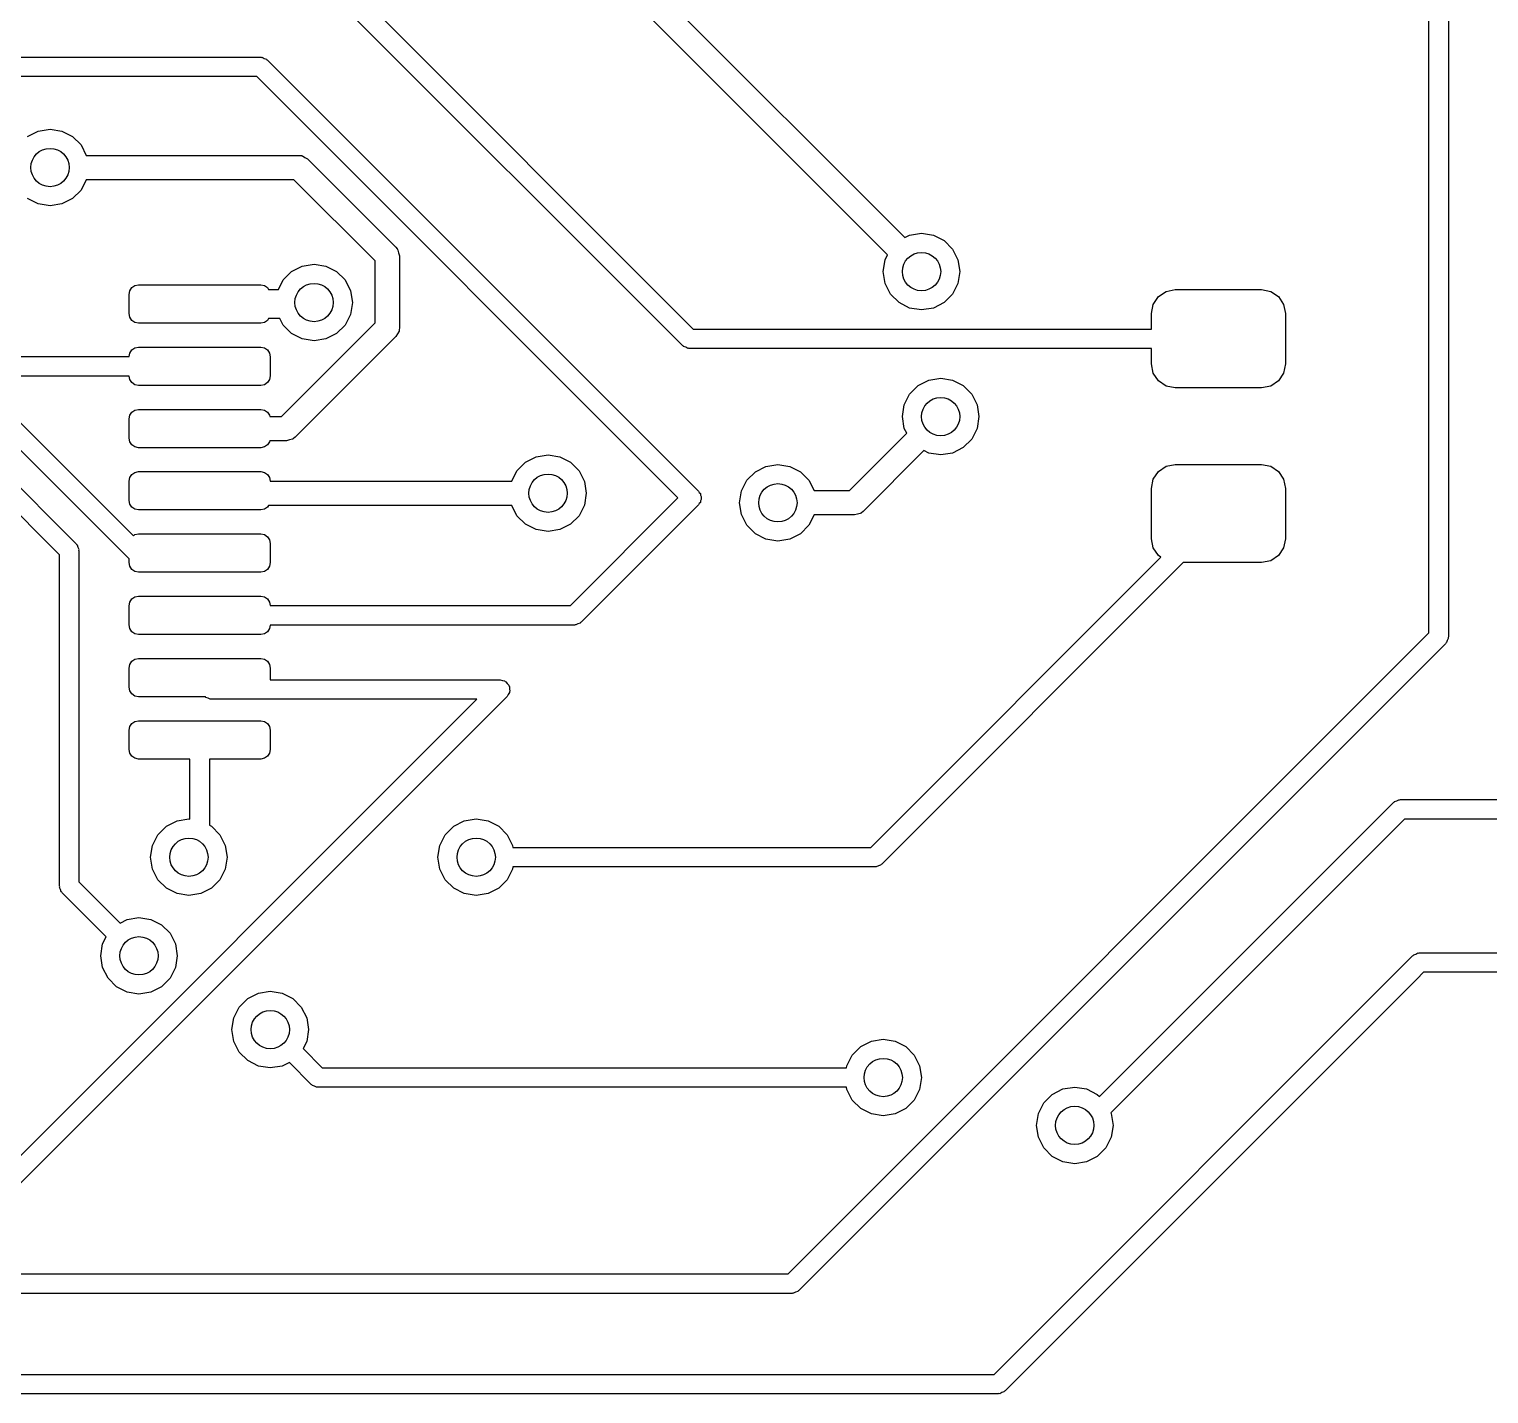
# Model space of a CAD drawing. Extents: x 98.9 to 195.6, y -145.3 to -49.1.
# Drawn here: x 138.08 to 153.32, y -94.6 to -80.36 of the extents above; entities that cross this region are included whole.
import ezdxf

# ---------------------------------------------------------------- set-up
doc = ezdxf.new("R2010")
doc.units = 0
doc.layers.add('BLACK', color=7, linetype='CONTINUOUS')

msp = doc.modelspace()

# ---------------------------------------------------------------- linework, layer by layer
at = {"layer": 'BLACK', "linetype": 'CONTINUOUS'}
for p, q in [((131.746, -70.2148), (145.017, -83.4859)), ((144.903, -83.6593), (131.602, -70.3585)), ((140.127, -75.4338), (147.225, -82.532)), ((147.046, -82.7116), (139.91, -75.5762)), ((152.698, -86.6579), (152.698, -79.6421)), ((152.902, -79.6), (152.902, -86.7)), ((132.75, -80.6484), (140.5, -80.6484)), ((140.5, -80.6484), (140.508, -80.6509)), ((140.508, -80.6509), (140.516, -80.6497)), ((140.516, -80.6497), (140.537, -80.6605)), ((140.537, -80.6605), (140.56, -80.6678)), ((140.56, -80.6678), (140.565, -80.6744)), ((140.565, -80.6744), (140.572, -80.6782)), ((140.572, -80.6782), (145.072, -85.1782)), ((140.458, -80.8516), (132.792, -80.8516)), ((144.856, -85.25), (140.458, -80.8516)), ((138.065, -81.4764), (138.176, -81.4196)), ((138.176, -81.4196), (138.3, -81.4)), ((138.3, -81.4), (138.424, -81.4196)), ((138.424, -81.4196), (138.535, -81.4764)), ((138.535, -81.4764), (138.624, -81.5649)), ((138.624, -81.5649), (138.679, -81.673)), ((138.679, -81.673), (140.9, -81.673)), ((140.9, -81.673), (140.922, -81.6762)), ((140.922, -81.6762), (140.927, -81.6759)), ((140.927, -81.6759), (140.929, -81.6772)), ((140.929, -81.6772), (140.936, -81.6781)), ((140.936, -81.6781), (140.962, -81.6951)), ((140.962, -81.6951), (140.99, -81.7102)), ((140.99, -81.7102), (141.912, -82.6321)), ((135.454, -81.9282), (139.17, -85.644)), ((138.679, -81.927), (138.624, -82.0351)), ((140.847, -81.927), (138.679, -81.927)), ((141.695, -82.7745), (140.847, -81.927)), ((139.125, -85.8866), (135.34, -82.1016)), ((138.176, -82.1804), (138.065, -82.1236)), ((138.535, -82.1236), (138.424, -82.1804)), ((138.624, -82.0351), (138.535, -82.1236)), ((138.3, -82.2), (138.176, -82.1804)), ((138.424, -82.1804), (138.3, -82.2)), ((147.225, -82.532), (147.276, -82.506)), ((147.276, -82.506), (147.4, -82.4864)), ((147.4, -82.4864), (147.524, -82.506)), ((147.524, -82.506), (147.635, -82.5628)), ((147.635, -82.5628), (147.724, -82.6513)), ((141.912, -82.6321), (141.925, -82.6503)), ((141.925, -82.6503), (141.929, -82.6533)), ((141.929, -82.6533), (141.93, -82.6559)), ((141.93, -82.6559), (141.933, -82.6611)), ((141.933, -82.6611), (141.94, -82.6918)), ((141.94, -82.6918), (141.949, -82.7219)), ((141.949, -82.7219), (141.949, -83.4728)), ((147.02, -82.7628), (147.046, -82.7116)), ((147.724, -82.6513), (147.78, -82.7628)), ((140.734, -82.9742), (140.822, -82.8857)), ((140.822, -82.8857), (140.934, -82.8289)), ((140.934, -82.8289), (141.057, -82.8093)), ((141.057, -82.8093), (141.181, -82.8289)), ((141.181, -82.8289), (141.292, -82.8857)), ((141.292, -82.8857), (141.381, -82.9742)), ((141.695, -83.4202), (141.695, -82.7745)), ((147, -82.8864), (147.02, -82.7628)), ((147.02, -83.01), (147, -82.8864)), ((147.78, -82.7628), (147.8, -82.8864)), ((147.8, -82.8864), (147.78, -83.01)), ((139.133, -83.0867), (139.154, -83.0543)), ((139.154, -83.0543), (139.187, -83.0326)), ((139.187, -83.0326), (139.225, -83.025)), ((139.225, -83.025), (140.5, -83.025)), ((140.5, -83.025), (140.538, -83.0326)), ((140.538, -83.0326), (140.571, -83.0543)), ((140.571, -83.0543), (140.583, -83.0726)), ((140.684, -83.0726), (140.734, -82.9742)), ((141.381, -82.9742), (141.438, -83.0857)), ((147.076, -83.1215), (147.02, -83.01)), ((147.78, -83.01), (147.724, -83.1215)), ((139.125, -83.125), (139.133, -83.0867)), ((139.125, -83.325), (139.125, -83.125)), ((140.583, -83.0726), (140.684, -83.0726)), ((141.438, -83.0857), (141.457, -83.2093)), ((141.457, -83.2093), (141.438, -83.3329)), ((147.165, -83.21), (147.076, -83.1215)), ((147.276, -83.2668), (147.165, -83.21)), ((147.635, -83.21), (147.524, -83.2668)), ((147.724, -83.1215), (147.635, -83.21)), ((149.819, -83.2293), (149.873, -83.1482)), ((149.873, -83.1482), (149.954, -83.094)), ((149.954, -83.094), (150.05, -83.075)), ((150.05, -83.075), (150.95, -83.075)), ((150.95, -83.075), (151.046, -83.094)), ((151.046, -83.094), (151.127, -83.1482)), ((151.127, -83.1482), (151.181, -83.2293)), ((139.133, -83.3633), (139.125, -83.325)), ((139.154, -83.3957), (139.133, -83.3633)), ((141.438, -83.3329), (141.381, -83.4444)), ((147.4, -83.2864), (147.276, -83.2668)), ((147.524, -83.2668), (147.4, -83.2864)), ((149.8, -83.325), (149.819, -83.2293)), ((149.8, -83.4859), (149.8, -83.325)), ((151.181, -83.2293), (151.2, -83.325)), ((151.2, -83.325), (151.2, -83.85)), ((139.187, -83.4174), (139.154, -83.3957)), ((139.225, -83.425), (139.187, -83.4174)), ((140.5, -83.425), (139.225, -83.425)), ((140.538, -83.4174), (140.5, -83.425)), ((140.571, -83.3957), (140.538, -83.4174)), ((140.583, -83.3774), (140.571, -83.3957)), ((140.7, -83.3774), (140.583, -83.3774)), ((140.734, -83.4444), (140.7, -83.3774)), ((140.717, -84.398), (141.695, -83.4202)), ((140.822, -83.5329), (140.734, -83.4444)), ((141.381, -83.4444), (141.292, -83.5329)), ((141.944, -83.5086), (141.927, -83.5351)), ((141.945, -83.5023), (141.944, -83.5086)), ((141.946, -83.4998), (141.945, -83.5023)), ((141.949, -83.4728), (141.946, -83.4953)), ((141.946, -83.4953), (141.946, -83.4998)), ((145.017, -83.4859), (149.8, -83.4859)), ((140.934, -83.5897), (140.822, -83.5329)), ((141.912, -83.5626), (140.86, -84.6148)), ((141.057, -83.6093), (140.934, -83.5897)), ((141.181, -83.5897), (141.057, -83.6093)), ((141.292, -83.5329), (141.181, -83.5897)), ((141.927, -83.5351), (141.912, -83.5626)), ((144.91, -83.6631), (144.903, -83.6593)), ((144.915, -83.6697), (144.91, -83.6631)), ((144.938, -83.677), (144.915, -83.6697)), ((137.869, -83.7734), (139.125, -83.7734)), ((139.125, -83.7734), (139.133, -83.7367)), ((139.133, -83.7367), (139.154, -83.7043)), ((139.154, -83.7043), (139.187, -83.6826)), ((139.187, -83.6826), (139.225, -83.675)), ((139.225, -83.675), (140.5, -83.675)), ((140.5, -83.675), (140.538, -83.6826)), ((140.538, -83.6826), (140.571, -83.7043)), ((140.571, -83.7043), (140.592, -83.7367)), ((140.592, -83.7367), (140.6, -83.775)), ((140.6, -83.775), (140.6, -83.975)), ((144.959, -83.6878), (144.938, -83.677)), ((144.967, -83.6866), (144.959, -83.6878)), ((144.975, -83.6891), (144.967, -83.6866)), ((149.8, -83.6891), (144.975, -83.6891)), ((149.8, -83.85), (149.8, -83.6891)), ((139.125, -83.9766), (137.827, -83.9766)), ((139.133, -84.0133), (139.125, -83.9766)), ((140.6, -83.975), (140.592, -84.0133)), ((149.819, -83.9457), (149.8, -83.85)), ((149.873, -84.0268), (149.819, -83.9457)), ((151.181, -83.9457), (151.127, -84.0268)), ((151.2, -83.85), (151.181, -83.9457)), ((139.154, -84.0457), (139.133, -84.0133)), ((139.187, -84.0674), (139.154, -84.0457)), ((139.225, -84.075), (139.187, -84.0674)), ((140.5, -84.075), (139.225, -84.075)), ((140.538, -84.0674), (140.5, -84.075)), ((140.571, -84.0457), (140.538, -84.0674)), ((140.592, -84.0133), (140.571, -84.0457)), ((147.276, -84.1649), (147.365, -84.0764)), ((147.365, -84.0764), (147.476, -84.0196)), ((147.476, -84.0196), (147.6, -84)), ((147.6, -84), (147.724, -84.0196)), ((147.724, -84.0196), (147.835, -84.0764)), ((147.835, -84.0764), (147.924, -84.1649)), ((149.954, -84.081), (149.873, -84.0268)), ((150.05, -84.1), (149.954, -84.081)), ((150.95, -84.1), (150.05, -84.1)), ((151.046, -84.081), (150.95, -84.1)), ((151.127, -84.0268), (151.046, -84.081)), ((147.2, -84.4), (147.22, -84.2764)), ((147.22, -84.2764), (147.276, -84.1649)), ((147.924, -84.1649), (147.98, -84.2764)), ((147.98, -84.2764), (148, -84.4)), ((139.125, -84.425), (139.133, -84.3867)), ((139.125, -84.625), (139.125, -84.425)), ((139.133, -84.3867), (139.154, -84.3543)), ((139.154, -84.3543), (139.187, -84.3326)), ((139.187, -84.3326), (139.225, -84.325)), ((139.225, -84.325), (140.5, -84.325)), ((140.5, -84.325), (140.538, -84.3326)), ((140.538, -84.3326), (140.571, -84.3543)), ((140.571, -84.3543), (140.592, -84.3867)), ((140.592, -84.3867), (140.595, -84.398)), ((140.595, -84.398), (140.717, -84.398)), ((147.22, -84.5236), (147.2, -84.4)), ((148, -84.4), (147.98, -84.5236)), ((146.647, -85.173), (147.246, -84.5748)), ((147.246, -84.5748), (147.22, -84.5236)), ((147.98, -84.5236), (147.924, -84.6351)), ((139.133, -84.6633), (139.125, -84.625)), ((139.154, -84.6957), (139.133, -84.6633)), ((139.187, -84.7174), (139.154, -84.6957)), ((139.225, -84.725), (139.187, -84.7174)), ((140.5, -84.725), (139.225, -84.725)), ((140.538, -84.7174), (140.5, -84.725)), ((140.571, -84.6957), (140.538, -84.7174)), ((140.592, -84.6633), (140.571, -84.6957)), ((140.595, -84.652), (140.592, -84.6633)), ((140.77, -84.652), (140.595, -84.652)), ((140.8, -84.6431), (140.77, -84.652)), ((140.831, -84.6365), (140.8, -84.6431)), ((140.836, -84.6326), (140.831, -84.6365)), ((140.838, -84.6318), (140.836, -84.6326)), ((140.841, -84.6284), (140.838, -84.6318)), ((140.86, -84.6148), (140.841, -84.6284)), ((147.835, -84.7236), (147.724, -84.7804)), ((147.924, -84.6351), (147.835, -84.7236)), ((143.176, -84.9649), (143.265, -84.8764)), ((143.265, -84.8764), (143.376, -84.8196)), ((143.376, -84.8196), (143.5, -84.8)), ((143.5, -84.8), (143.624, -84.8196)), ((143.624, -84.8196), (143.735, -84.8764)), ((143.735, -84.8764), (143.824, -84.9649)), ((147.425, -84.7544), (146.79, -85.3898)), ((147.476, -84.7804), (147.425, -84.7544)), ((147.6, -84.8), (147.476, -84.7804)), ((147.724, -84.7804), (147.6, -84.8)), ((137.772, -84.9282), (138.572, -85.7282)), ((139.125, -85.075), (139.133, -85.0367)), ((139.133, -85.0367), (139.154, -85.0043)), ((139.154, -85.0043), (139.187, -84.9826)), ((139.187, -84.9826), (139.225, -84.975)), ((139.225, -84.975), (140.5, -84.975)), ((140.5, -84.975), (140.538, -84.9826)), ((140.538, -84.9826), (140.571, -85.0043)), ((140.571, -85.0043), (140.592, -85.0367)), ((140.592, -85.0367), (140.6, -85.073)), ((143.121, -85.073), (143.176, -84.9649)), ((143.824, -84.9649), (143.88, -85.0764)), ((145.576, -85.0649), (145.665, -84.9764)), ((145.665, -84.9764), (145.776, -84.9196)), ((145.776, -84.9196), (145.9, -84.9)), ((145.9, -84.9), (146.024, -84.9196)), ((146.024, -84.9196), (146.135, -84.9764)), ((146.135, -84.9764), (146.224, -85.0649)), ((149.819, -85.0543), (149.873, -84.9732)), ((149.873, -84.9732), (149.954, -84.919)), ((149.954, -84.919), (150.05, -84.9)), ((150.05, -84.9), (150.95, -84.9)), ((150.95, -84.9), (151.046, -84.919)), ((151.046, -84.919), (151.127, -84.9732)), ((151.127, -84.9732), (151.181, -85.0543)), ((138.398, -85.8421), (137.658, -85.1016)), ((139.125, -85.275), (139.125, -85.075)), ((140.6, -85.073), (143.121, -85.073)), ((143.88, -85.0764), (143.9, -85.2)), ((145.072, -85.1782), (145.079, -85.1925)), ((145.079, -85.1925), (145.091, -85.2039)), ((145.5, -85.3), (145.52, -85.1764)), ((145.52, -85.1764), (145.576, -85.0649)), ((146.224, -85.0649), (146.279, -85.173)), ((146.279, -85.173), (146.647, -85.173)), ((149.8, -85.15), (149.819, -85.0543)), ((149.8, -85.675), (149.8, -85.15)), ((151.181, -85.0543), (151.2, -85.15)), ((151.2, -85.15), (151.2, -85.675)), ((139.133, -85.3133), (139.125, -85.275)), ((139.154, -85.3457), (139.133, -85.3133)), ((139.187, -85.3674), (139.154, -85.3457)), ((140.571, -85.3457), (140.538, -85.3674)), ((140.583, -85.327), (140.571, -85.3457)), ((143.121, -85.327), (140.583, -85.327)), ((143.176, -85.4351), (143.121, -85.327)), ((143.733, -86.3734), (144.856, -85.25)), ((143.88, -85.3236), (143.824, -85.4351)), ((145.072, -85.3218), (143.847, -86.5468)), ((143.9, -85.2), (143.88, -85.3236)), ((145.079, -85.3075), (145.072, -85.3218)), ((145.091, -85.2961), (145.079, -85.3075)), ((145.091, -85.2039), (145.093, -85.2198)), ((145.093, -85.2802), (145.091, -85.2961)), ((145.093, -85.2198), (145.1, -85.2341)), ((145.1, -85.2659), (145.093, -85.2802)), ((145.1, -85.2341), (145.098, -85.25)), ((145.098, -85.25), (145.1, -85.2659)), ((145.52, -85.4236), (145.5, -85.3)), ((139.225, -85.375), (139.187, -85.3674)), ((140.5, -85.375), (139.225, -85.375)), ((140.538, -85.3674), (140.5, -85.375)), ((143.265, -85.5236), (143.176, -85.4351)), ((143.824, -85.4351), (143.735, -85.5236)), ((145.576, -85.5351), (145.52, -85.4236)), ((146.279, -85.427), (146.224, -85.5351)), ((146.7, -85.427), (146.279, -85.427)), ((146.73, -85.4181), (146.7, -85.427)), ((146.761, -85.4115), (146.73, -85.4181)), ((146.766, -85.4076), (146.761, -85.4115)), ((146.769, -85.4068), (146.766, -85.4076)), ((146.772, -85.4034), (146.769, -85.4068)), ((146.79, -85.3898), (146.772, -85.4034)), ((139.17, -85.644), (139.187, -85.6326)), ((139.187, -85.6326), (139.225, -85.625)), ((139.225, -85.625), (140.5, -85.625)), ((140.5, -85.625), (140.538, -85.6326)), ((140.538, -85.6326), (140.571, -85.6543)), ((140.571, -85.6543), (140.592, -85.6867)), ((143.376, -85.5804), (143.265, -85.5236)), ((143.5, -85.6), (143.376, -85.5804)), ((143.624, -85.5804), (143.5, -85.6)), ((143.735, -85.5236), (143.624, -85.5804)), ((145.665, -85.6236), (145.576, -85.5351)), ((145.776, -85.6804), (145.665, -85.6236)), ((146.135, -85.6236), (146.024, -85.6804)), ((146.224, -85.5351), (146.135, -85.6236)), ((138.572, -85.7282), (138.576, -85.7355)), ((138.576, -85.7355), (138.582, -85.7403)), ((138.582, -85.7403), (138.59, -85.7629)), ((138.59, -85.7629), (138.6, -85.7841)), ((138.6, -85.7841), (138.599, -85.7922)), ((138.599, -85.7922), (138.602, -85.8)), ((138.602, -85.8), (138.602, -89.2579)), ((140.592, -85.6867), (140.6, -85.725)), ((140.6, -85.725), (140.6, -85.925)), ((145.9, -85.7), (145.776, -85.6804)), ((146.024, -85.6804), (145.9, -85.7)), ((149.819, -85.7707), (149.8, -85.675)), ((149.873, -85.8518), (149.819, -85.7707)), ((151.181, -85.7707), (151.127, -85.8518)), ((151.2, -85.675), (151.181, -85.7707)), ((138.398, -89.3), (138.398, -85.8421)), ((139.125, -85.925), (139.125, -85.8866)), ((139.133, -85.9633), (139.125, -85.925)), ((140.6, -85.925), (140.592, -85.9633)), ((146.87, -88.8984), (149.899, -85.8693)), ((150.131, -85.925), (146.984, -89.0718)), ((149.899, -85.8693), (149.873, -85.8518)), ((150.95, -85.925), (150.131, -85.925)), ((151.046, -85.906), (150.95, -85.925)), ((151.127, -85.8518), (151.046, -85.906)), ((139.154, -85.9957), (139.133, -85.9633)), ((139.187, -86.0174), (139.154, -85.9957)), ((139.225, -86.025), (139.187, -86.0174)), ((140.5, -86.025), (139.225, -86.025)), ((140.538, -86.0174), (140.5, -86.025)), ((140.571, -85.9957), (140.538, -86.0174)), ((140.592, -85.9633), (140.571, -85.9957)), ((139.125, -86.375), (139.133, -86.3367)), ((139.125, -86.575), (139.125, -86.375)), ((139.133, -86.3367), (139.154, -86.3043)), ((139.154, -86.3043), (139.187, -86.2826)), ((139.187, -86.2826), (139.225, -86.275)), ((139.225, -86.275), (140.5, -86.275)), ((140.5, -86.275), (140.538, -86.2826)), ((140.538, -86.2826), (140.571, -86.3043)), ((140.571, -86.3043), (140.592, -86.3367)), ((140.592, -86.3367), (140.6, -86.3734)), ((140.6, -86.3734), (143.733, -86.3734)), ((143.812, -86.5645), (143.791, -86.5753)), ((143.835, -86.5572), (143.812, -86.5645)), ((143.84, -86.5506), (143.835, -86.5572)), ((143.847, -86.5468), (143.84, -86.5506)), ((139.133, -86.6133), (139.125, -86.575)), ((139.154, -86.6457), (139.133, -86.6133)), ((139.187, -86.6674), (139.154, -86.6457)), ((139.225, -86.675), (139.187, -86.6674)), ((140.5, -86.675), (139.225, -86.675)), ((140.538, -86.6674), (140.5, -86.675)), ((140.571, -86.6457), (140.538, -86.6674)), ((140.592, -86.6133), (140.571, -86.6457)), ((140.6, -86.5766), (140.592, -86.6133)), ((143.775, -86.5766), (140.6, -86.5766)), ((143.783, -86.5741), (143.775, -86.5766)), ((143.791, -86.5753), (143.783, -86.5741)), ((146.006, -93.35), (152.698, -86.6579)), ((152.9, -86.7159), (152.89, -86.7371)), ((152.902, -86.7), (152.899, -86.7078)), ((152.899, -86.7078), (152.9, -86.7159)), ((152.872, -86.7718), (146.12, -93.5234)), ((152.876, -86.7645), (152.872, -86.7718)), ((152.882, -86.7597), (152.876, -86.7645)), ((152.89, -86.7371), (152.882, -86.7597)), ((139.125, -87.025), (139.133, -86.9867)), ((139.125, -87.225), (139.125, -87.025)), ((139.133, -86.9867), (139.154, -86.9543)), ((139.154, -86.9543), (139.187, -86.9326)), ((139.187, -86.9326), (139.225, -86.925)), ((139.225, -86.925), (140.5, -86.925)), ((140.5, -86.925), (140.538, -86.9326)), ((140.538, -86.9326), (140.571, -86.9543)), ((140.571, -86.9543), (140.592, -86.9867)), ((140.592, -86.9867), (140.6, -87.025)), ((140.6, -87.025), (140.6, -87.1484)), ((140.6, -87.1484), (143, -87.1484)), ((143, -87.1484), (143.023, -87.1558)), ((143.023, -87.1558), (143.046, -87.1595)), ((143.046, -87.1595), (143.052, -87.1653)), ((143.052, -87.1653), (143.06, -87.1678)), ((143.06, -87.1678), (143.074, -87.187)), ((143.072, -87.3218), (137.572, -92.8218)), ((139.133, -87.2633), (139.125, -87.225)), ((139.154, -87.2957), (139.133, -87.2633)), ((139.187, -87.3174), (139.154, -87.2957)), ((139.225, -87.325), (139.187, -87.3174)), ((139.922, -87.325), (139.225, -87.325)), ((139.923, -87.3256), (139.922, -87.325)), ((139.928, -87.3322), (139.923, -87.3256)), ((143.083, -87.3006), (143.072, -87.3218)), ((143.074, -87.187), (143.091, -87.2039)), ((143.097, -87.2814), (143.083, -87.3006)), ((143.091, -87.2039), (143.092, -87.212)), ((143.092, -87.212), (143.097, -87.2186)), ((143.097, -87.2186), (143.097, -87.2424)), ((143.097, -87.2424), (143.1, -87.2659)), ((143.1, -87.2659), (143.097, -87.2732)), ((143.097, -87.2732), (143.097, -87.2814)), ((137.458, -92.6484), (142.755, -87.3516)), ((139.95, -87.3395), (139.928, -87.3322)), ((139.972, -87.3503), (139.95, -87.3395)), ((139.98, -87.3491), (139.972, -87.3503)), ((139.987, -87.3516), (139.98, -87.3491)), ((142.755, -87.3516), (139.987, -87.3516)), ((139.133, -87.6367), (139.154, -87.6043)), ((139.154, -87.6043), (139.187, -87.5826)), ((139.187, -87.5826), (139.225, -87.575)), ((139.225, -87.575), (140.5, -87.575)), ((140.5, -87.575), (140.538, -87.5826)), ((140.538, -87.5826), (140.571, -87.6043)), ((140.571, -87.6043), (140.592, -87.6367)), ((139.125, -87.675), (139.133, -87.6367)), ((139.125, -87.875), (139.125, -87.675)), ((140.592, -87.6367), (140.6, -87.675)), ((140.6, -87.675), (140.6, -87.875)), ((139.133, -87.9133), (139.125, -87.875)), ((139.154, -87.9457), (139.133, -87.9133)), ((140.592, -87.9133), (140.571, -87.9457)), ((140.6, -87.875), (140.592, -87.9133)), ((139.187, -87.9674), (139.154, -87.9457)), ((139.225, -87.975), (139.187, -87.9674)), ((139.761, -87.975), (139.225, -87.975)), ((139.761, -88.6017), (139.761, -87.975)), ((140.5, -87.975), (139.964, -87.975)), ((139.964, -87.975), (139.964, -88.6657)), ((140.538, -87.9674), (140.5, -87.975)), ((140.571, -87.9457), (140.538, -87.9674)), ((149.258, -91.4988), (152.328, -88.4282)), ((152.328, -88.4282), (152.335, -88.4244)), ((152.335, -88.4244), (152.34, -88.4178)), ((152.34, -88.4178), (152.363, -88.4105)), ((152.363, -88.4105), (152.384, -88.3997)), ((152.384, -88.3997), (152.392, -88.4009)), ((152.392, -88.4009), (152.4, -88.3984)), ((152.4, -88.3984), (166.416, -88.3984)), ((139.426, -88.7649), (139.515, -88.6764)), ((139.515, -88.6764), (139.626, -88.6196)), ((139.626, -88.6196), (139.75, -88.6)), ((139.75, -88.6), (139.761, -88.6017)), ((139.964, -88.6657), (139.985, -88.6764)), ((139.985, -88.6764), (140.074, -88.7649)), ((142.426, -88.7649), (142.515, -88.6764)), ((142.515, -88.6764), (142.626, -88.6196)), ((142.626, -88.6196), (142.75, -88.6)), ((142.75, -88.6), (142.874, -88.6196)), ((142.874, -88.6196), (142.985, -88.6764)), ((142.985, -88.6764), (143.074, -88.7649)), ((152.442, -88.6016), (149.376, -91.6677)), ((166.416, -88.6016), (152.442, -88.6016)), ((139.37, -88.8764), (139.426, -88.7649)), ((140.074, -88.7649), (140.13, -88.8764)), ((142.37, -88.8764), (142.426, -88.7649)), ((143.074, -88.7649), (143.13, -88.8764)), ((139.35, -89), (139.37, -88.8764)), ((139.37, -89.1236), (139.35, -89)), ((140.13, -88.8764), (140.15, -89)), ((140.15, -89), (140.13, -89.1236)), ((142.35, -89), (142.37, -88.8764)), ((142.37, -89.1236), (142.35, -89)), ((143.13, -88.8764), (143.134, -88.8984)), ((143.134, -88.8984), (146.87, -88.8984)), ((139.426, -89.2351), (139.37, -89.1236)), ((140.13, -89.1236), (140.074, -89.2351)), ((142.426, -89.2351), (142.37, -89.1236)), ((143.13, -89.1236), (143.074, -89.2351)), ((143.134, -89.1016), (143.13, -89.1236)), ((146.912, -89.1016), (143.134, -89.1016)), ((146.92, -89.0991), (146.912, -89.1016)), ((146.928, -89.1003), (146.92, -89.0991)), ((146.95, -89.0895), (146.928, -89.1003)), ((146.972, -89.0822), (146.95, -89.0895)), ((146.977, -89.0756), (146.972, -89.0822)), ((146.984, -89.0718), (146.977, -89.0756)), ((138.401, -89.3078), (138.398, -89.3)), ((138.4, -89.3159), (138.401, -89.3078)), ((138.602, -89.2579), (139.031, -89.687)), ((139.515, -89.3236), (139.426, -89.2351)), ((140.074, -89.2351), (139.985, -89.3236)), ((142.515, -89.3236), (142.426, -89.2351)), ((143.074, -89.2351), (142.985, -89.3236)), ((138.41, -89.3371), (138.4, -89.3159)), ((138.418, -89.3597), (138.41, -89.3371)), ((138.424, -89.3645), (138.418, -89.3597)), ((138.428, -89.3718), (138.424, -89.3645)), ((138.887, -89.8307), (138.428, -89.3718)), ((139.626, -89.3804), (139.515, -89.3236)), ((139.75, -89.4), (139.626, -89.3804)), ((139.874, -89.3804), (139.75, -89.4)), ((139.985, -89.3236), (139.874, -89.3804)), ((142.626, -89.3804), (142.515, -89.3236)), ((142.75, -89.4), (142.626, -89.3804)), ((142.874, -89.3804), (142.75, -89.4)), ((142.985, -89.3236), (142.874, -89.3804)), ((139.031, -89.687), (139.106, -89.6488)), ((139.106, -89.6488), (139.229, -89.6292)), ((139.229, -89.6292), (139.353, -89.6488)), ((139.353, -89.6488), (139.464, -89.7056)), ((139.464, -89.7056), (139.553, -89.7941)), ((138.829, -90.0292), (138.849, -89.9056)), ((138.849, -89.9056), (138.887, -89.8307)), ((139.553, -89.7941), (139.61, -89.9056)), ((139.61, -89.9056), (139.629, -90.0292)), ((138.849, -90.1529), (138.829, -90.0292)), ((139.629, -90.0292), (139.61, -90.1529)), ((152.428, -90.1282), (152.528, -90.0282)), ((152.528, -90.0282), (152.535, -90.0244)), ((152.535, -90.0244), (152.54, -90.0178)), ((152.54, -90.0178), (152.563, -90.0105)), ((152.563, -90.0105), (152.584, -89.9997)), ((152.584, -89.9997), (152.592, -90.0009)), ((152.592, -90.0009), (152.6, -89.9984)), ((152.6, -89.9984), (166.216, -89.9984)), ((138.906, -90.2644), (138.849, -90.1529)), ((139.61, -90.1529), (139.553, -90.2644)), ((148.158, -94.3984), (152.428, -90.1282)), ((152.428, -90.1282), (152.428, -90.1282)), ((152.642, -90.2016), (152.572, -90.2718)), ((166.216, -90.2016), (152.642, -90.2016)), ((138.994, -90.3529), (138.906, -90.2644)), ((139.106, -90.4097), (138.994, -90.3529)), ((139.464, -90.3529), (139.353, -90.4097)), ((139.553, -90.2644), (139.464, -90.3529)), ((152.572, -90.2718), (148.272, -94.5718)), ((139.229, -90.4292), (139.106, -90.4097)), ((139.353, -90.4097), (139.229, -90.4292)), ((140.276, -90.5649), (140.365, -90.4764)), ((140.365, -90.4764), (140.476, -90.4196)), ((140.476, -90.4196), (140.6, -90.4)), ((140.6, -90.4), (140.724, -90.4196)), ((140.724, -90.4196), (140.835, -90.4764)), ((140.835, -90.4764), (140.924, -90.5649)), ((140.2, -90.8), (140.22, -90.6764)), ((140.22, -90.6764), (140.276, -90.5649)), ((140.924, -90.5649), (140.98, -90.6764)), ((140.98, -90.6764), (141, -90.8)), ((140.22, -90.9236), (140.2, -90.8)), ((141, -90.8), (140.98, -90.9236)), ((140.276, -91.0351), (140.22, -90.9236)), ((140.98, -90.9236), (140.942, -90.9986)), ((146.676, -91.0649), (146.765, -90.9764)), ((146.765, -90.9764), (146.876, -90.9196)), ((146.876, -90.9196), (147, -90.9)), ((147, -90.9), (147.124, -90.9196)), ((147.124, -90.9196), (147.235, -90.9764)), ((147.235, -90.9764), (147.324, -91.0649)), ((140.365, -91.1236), (140.276, -91.0351)), ((140.476, -91.1804), (140.365, -91.1236)), ((140.942, -90.9986), (141.142, -91.1984)), ((146.62, -91.1764), (146.676, -91.0649)), ((147.324, -91.0649), (147.38, -91.1764)), ((140.6, -91.2), (140.476, -91.1804)), ((140.724, -91.1804), (140.6, -91.2)), ((140.799, -91.1422), (140.724, -91.1804)), ((141.028, -91.3718), (140.799, -91.1422)), ((141.142, -91.1984), (146.616, -91.1984)), ((146.616, -91.1984), (146.62, -91.1764)), ((147.38, -91.1764), (147.4, -91.3)), ((141.035, -91.3756), (141.028, -91.3718)), ((141.04, -91.3822), (141.035, -91.3756)), ((141.063, -91.3895), (141.04, -91.3822)), ((141.084, -91.4003), (141.063, -91.3895)), ((141.092, -91.3991), (141.084, -91.4003)), ((141.1, -91.4016), (141.092, -91.3991)), ((146.616, -91.4016), (141.1, -91.4016)), ((146.62, -91.4236), (146.616, -91.4016)), ((146.676, -91.5351), (146.62, -91.4236)), ((147.38, -91.4236), (147.324, -91.5351)), ((147.4, -91.3), (147.38, -91.4236)), ((148.765, -91.4764), (148.876, -91.4196)), ((148.876, -91.4196), (149, -91.4)), ((149, -91.4), (149.124, -91.4196)), ((149.124, -91.4196), (149.235, -91.4764)), ((146.765, -91.6236), (146.676, -91.5351)), ((147.324, -91.5351), (147.235, -91.6236)), ((148.62, -91.6764), (148.676, -91.5649)), ((148.676, -91.5649), (148.765, -91.4764)), ((149.235, -91.4764), (149.258, -91.4988)), ((146.876, -91.6804), (146.765, -91.6236)), ((147, -91.7), (146.876, -91.6804)), ((147.124, -91.6804), (147, -91.7)), ((147.235, -91.6236), (147.124, -91.6804)), ((148.6, -91.8), (148.62, -91.6764)), ((149.376, -91.6677), (149.38, -91.6764)), ((149.38, -91.6764), (149.4, -91.8)), ((148.62, -91.9236), (148.6, -91.8)), ((149.4, -91.8), (149.38, -91.9236)), ((148.676, -92.0351), (148.62, -91.9236)), ((148.765, -92.1236), (148.676, -92.0351)), ((149.324, -92.0351), (149.235, -92.1236)), ((149.38, -91.9236), (149.324, -92.0351)), ((148.876, -92.1804), (148.765, -92.1236)), ((149, -92.2), (148.876, -92.1804)), ((149.124, -92.1804), (149, -92.2)), ((149.235, -92.1236), (149.124, -92.1804)), ((131.751, -93.35), (146.006, -93.35)), ((146.048, -93.5532), (131.709, -93.5532)), ((146.056, -93.5507), (146.048, -93.5532)), ((146.064, -93.5519), (146.056, -93.5507)), ((146.085, -93.5411), (146.064, -93.5519)), ((146.108, -93.5338), (146.085, -93.5411)), ((146.113, -93.5272), (146.108, -93.5338)), ((146.12, -93.5234), (146.113, -93.5272)), ((135.813, -94.3984), (147.9, -94.3984)), ((147.9, -94.3984), (148.158, -94.3984)), ((147.9, -94.6016), (135.5, -94.6016)), ((148.2, -94.6016), (147.9, -94.6016)), ((148.208, -94.5991), (148.2, -94.6016)), ((148.216, -94.6003), (148.208, -94.5991)), ((148.237, -94.5895), (148.216, -94.6003)), ((148.26, -94.5822), (148.237, -94.5895)), ((148.265, -94.5756), (148.26, -94.5822)), ((148.272, -94.5718), (148.265, -94.5756))]:
    msp.add_line(p, q, dxfattribs=at)
at = {"layer": 'BLACK'}
for centre in [(138.3, -81.8), (147.4, -82.8864), (141.057, -83.2093), (147.6, -84.4), (143.5, -85.2), (145.9, -85.3), (139.75, -89), (142.75, -89), (139.229, -90.0292), (140.6, -90.8), (147, -91.3), (149, -91.8)]:
    msp.add_circle(centre, 0.2, dxfattribs=at)

doc.saveas('drawing.dxf')
